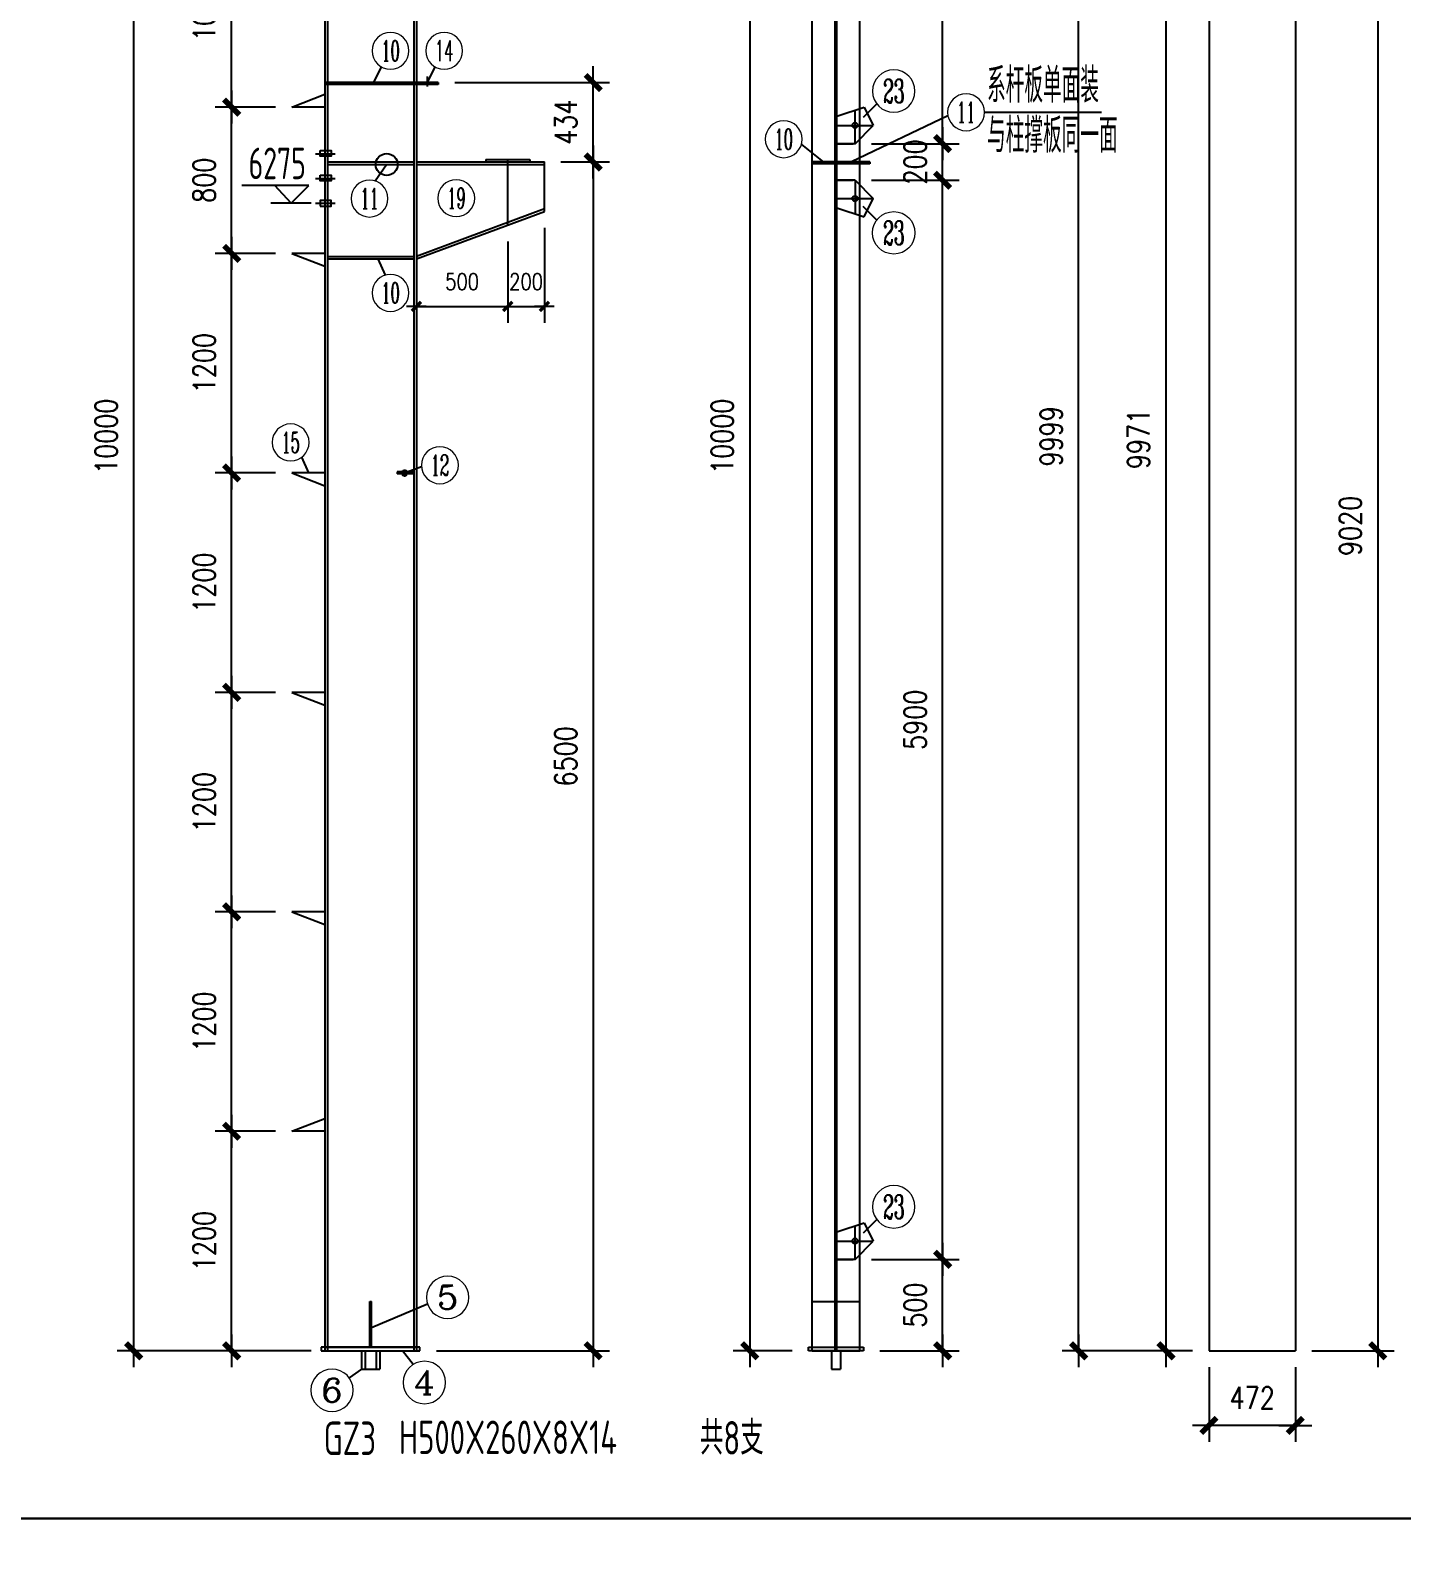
# Model space of a CAD drawing. Header units: millimetres. Extents: x 1471994 to 4527627, y -5186613 to -1927582.
# Drawn here: x 1495145 to 1502645, y -1988163 to -1979899 of the extents above; entities that cross this region are included whole.
import ezdxf
from ezdxf.enums import TextEntityAlignment as Align

# ---------------------------------------------------------------- set-up
doc = ezdxf.new("R2010")
doc.units = ezdxf.units.MM
doc.header["$LTSCALE"] = 1000
doc.header["$PDMODE"] = 34
doc.layers.add('钢架', color=7, linetype='Continuous', lineweight=25)
doc.styles.add('COMPLEX', font='COMPLEX')
doc.styles.add('DIM_FONT', font='simplex.shx', dxfattribs={"width": 0.8, "bigfont": 'hztxt.shx'})
doc.styles.add('hz', font='gbenor.shx', dxfattribs={"width": 0.75, "height": 100, "bigfont": 'gbcbig.shx'})
doc.styles.add('TSSD_Label', font='Tssdeng.shx', dxfattribs={"width": 0.7, "bigfont": 'hztxt.shx'})
doc.dimstyles.new('WGH(1)', dxfattribs={"dimscale": 1.2, "dimtxt": 100, "dimasz": 0.5, "dimexe": 75, "dimexo": 75, "dimgap": 75, "dimtad": 1, "dimdec": 0, "dimzin": 0, "dimdsep": 46, "dimtxsty": 'DIM_FONT', "dimblk1": '_DIMX', "dimblk2": '_DIMX', "dimsah": 1, "dimcen": 0.09, "dimclrd": 3, "dimclre": 3, "dimclrt": 7, "dimadec": 0, "dimazin": 0, "dimtfac": 1, "dimtdec": 0, "dimtix": 1, "dimtmove": 2, "dimatfit": 3, "dimldrblk": '_DIMX', "dimfxl": 1, "dimtolj": 1, "dimtzin": 0, "dimarcsym": 0})

# ---------------------------------------------------------------- blocks, each defined once
blk = doc.blocks.new('_DIMX')
blk.add_line((-150, 0), (150, 0))
at = {"const_width": 50}
blk.add_lwpolyline([(-70, -70), (70, 70)], dxfattribs=at)
blk = doc.blocks.new('*D497')
at = {"color": 3, "lineweight": -2}
for p, q in [((1496680.4, -1977119), (1495620.4, -1977119)), ((1495710.4, -1977119.6), (1495710.4, -1987118.4)), ((1496680.4, -1987119), (1495620.4, -1987119))]:
    blk.add_line(p, q, dxfattribs=at)
at = {"layer": 'Defpoints', "color": 0}
for p in [(1496770.4, -1977119), (1495710.4, -1987119), (1496770.4, -1987119)]:
    blk.add_point(p, dxfattribs=at)
at = {"color": 3, "lineweight": -2, "xscale": 0.6, "yscale": 0.6, "zscale": 0.6}
for p, rotation in [((1495710.4, -1977119), 90), ((1495710.4, -1987119), 270)]:
    blk.add_blockref('_DIMX', p, dxfattribs=dict(at, rotation=rotation))
at = {"color": 7, "insert": (1495560.4, -1982119), "char_height": 120, "attachment_point": 5, "rotation": 90, "style": 'DIM_FONT'}
blk.add_mtext('\\A1;10000', dxfattribs=at)
blk = doc.blocks.new('*D498')
at = {"color": 3, "lineweight": -2}
for p, q in [((1498046.4, -1980619), (1498313.2, -1980619)), ((1498223.2, -1980619.6), (1498223.2, -1987118.4)), ((1497366.4, -1987119), (1498313.2, -1987119))]:
    blk.add_line(p, q, dxfattribs=at)
at = {"layer": 'Defpoints', "color": 0}
for p in [(1497956.4, -1980619), (1497276.4, -1987119), (1498223.2, -1987119)]:
    blk.add_point(p, dxfattribs=at)
at = {"color": 3, "lineweight": -2, "xscale": 0.6, "yscale": 0.6, "zscale": 0.6}
for p, rotation in [((1498223.2, -1980619), 90), ((1498223.2, -1987119), 270)]:
    blk.add_blockref('_DIMX', p, dxfattribs=dict(at, rotation=rotation))
at = {"color": 7, "insert": (1498073.2, -1983869), "char_height": 120, "attachment_point": 5, "rotation": 90, "style": 'DIM_FONT'}
blk.add_mtext('\\A1;6500', dxfattribs=at)
blk = doc.blocks.new('*D499')
at = {"color": 3, "lineweight": -2}
for p, q in [((1496486.4, -1985919), (1496156.3, -1985919)), ((1496246.3, -1987118.4), (1496246.3, -1985919.6)), ((1496486.4, -1987119), (1496156.3, -1987119))]:
    blk.add_line(p, q, dxfattribs=at)
at = {"layer": 'Defpoints', "color": 0}
for p in [(1496246.3, -1985919), (1496576.4, -1985919), (1496576.4, -1987119)]:
    blk.add_point(p, dxfattribs=at)
at = {"color": 3, "lineweight": -2, "xscale": 0.6, "yscale": 0.6, "zscale": 0.6}
for p, rotation in [((1496246.3, -1985919), 90), ((1496246.3, -1987119), 270)]:
    blk.add_blockref('_DIMX', p, dxfattribs=dict(at, rotation=rotation))
at = {"color": 7, "insert": (1496096.3, -1986519), "char_height": 120, "attachment_point": 5, "rotation": 90, "style": 'DIM_FONT'}
blk.add_mtext('\\A1;1200', dxfattribs=at)
blk = doc.blocks.new('*D500')
at = {"color": 3, "lineweight": -2}
for p, q in [((1496486.4, -1984719), (1496156.3, -1984719)), ((1496246.3, -1985918.4), (1496246.3, -1984719.6)), ((1496486.4, -1985919), (1496156.3, -1985919))]:
    blk.add_line(p, q, dxfattribs=at)
at = {"layer": 'Defpoints', "color": 0}
for p in [(1496246.3, -1984719), (1496576.4, -1984719), (1496576.4, -1985919)]:
    blk.add_point(p, dxfattribs=at)
at = {"color": 3, "lineweight": -2, "xscale": 0.6, "yscale": 0.6, "zscale": 0.6}
for p, rotation in [((1496246.3, -1984719), 90), ((1496246.3, -1985919), 270)]:
    blk.add_blockref('_DIMX', p, dxfattribs=dict(at, rotation=rotation))
at = {"color": 7, "insert": (1496096.3, -1985319), "char_height": 120, "attachment_point": 5, "rotation": 90, "style": 'DIM_FONT'}
blk.add_mtext('\\A1;1200', dxfattribs=at)
blk = doc.blocks.new('*D501')
at = {"color": 3, "lineweight": -2}
for p, q in [((1496486.4, -1983519), (1496156.3, -1983519)), ((1496246.3, -1984718.4), (1496246.3, -1983519.6)), ((1496486.4, -1984719), (1496156.3, -1984719))]:
    blk.add_line(p, q, dxfattribs=at)
at = {"layer": 'Defpoints', "color": 0}
for p in [(1496246.3, -1983519), (1496576.4, -1983519), (1496576.4, -1984719)]:
    blk.add_point(p, dxfattribs=at)
at = {"color": 3, "lineweight": -2, "xscale": 0.6, "yscale": 0.6, "zscale": 0.6}
for p, rotation in [((1496246.3, -1983519), 90), ((1496246.3, -1984719), 270)]:
    blk.add_blockref('_DIMX', p, dxfattribs=dict(at, rotation=rotation))
at = {"color": 7, "insert": (1496096.3, -1984119), "char_height": 120, "attachment_point": 5, "rotation": 90, "style": 'DIM_FONT'}
blk.add_mtext('\\A1;1200', dxfattribs=at)
blk = doc.blocks.new('*D502')
at = {"color": 3, "lineweight": -2}
for p, q in [((1496486.4, -1982319), (1496156.3, -1982319)), ((1496246.3, -1983518.4), (1496246.3, -1982319.6)), ((1496486.4, -1983519), (1496156.3, -1983519))]:
    blk.add_line(p, q, dxfattribs=at)
at = {"layer": 'Defpoints', "color": 0}
for p in [(1496246.3, -1982319), (1496576.4, -1982319), (1496576.4, -1983519)]:
    blk.add_point(p, dxfattribs=at)
at = {"color": 3, "lineweight": -2, "xscale": 0.6, "yscale": 0.6, "zscale": 0.6}
for p, rotation in [((1496246.3, -1982319), 90), ((1496246.3, -1983519), 270)]:
    blk.add_blockref('_DIMX', p, dxfattribs=dict(at, rotation=rotation))
at = {"color": 7, "insert": (1496096.3, -1982919), "char_height": 120, "attachment_point": 5, "rotation": 90, "style": 'DIM_FONT'}
blk.add_mtext('\\A1;1200', dxfattribs=at)
blk = doc.blocks.new('*D503')
at = {"color": 3, "lineweight": -2}
for p, q in [((1496486.4, -1981119), (1496156.3, -1981119)), ((1496246.3, -1982318.4), (1496246.3, -1981119.6)), ((1496486.4, -1982319), (1496156.3, -1982319))]:
    blk.add_line(p, q, dxfattribs=at)
at = {"layer": 'Defpoints', "color": 0}
for p in [(1496246.3, -1981119), (1496576.4, -1981119), (1496576.4, -1982319)]:
    blk.add_point(p, dxfattribs=at)
at = {"color": 3, "lineweight": -2, "xscale": 0.6, "yscale": 0.6, "zscale": 0.6}
for p, rotation in [((1496246.3, -1981119), 90), ((1496246.3, -1982319), 270)]:
    blk.add_blockref('_DIMX', p, dxfattribs=dict(at, rotation=rotation))
at = {"color": 7, "insert": (1496096.3, -1981719), "char_height": 120, "attachment_point": 5, "rotation": 90, "style": 'DIM_FONT'}
blk.add_mtext('\\A1;1200', dxfattribs=at)
blk = doc.blocks.new('*D504')
at = {"color": 3, "lineweight": -2}
for p, q in [((1496486.4, -1980319), (1496156.3, -1980319)), ((1496246.3, -1981118.4), (1496246.3, -1980319.6)), ((1496486.4, -1981119), (1496156.3, -1981119))]:
    blk.add_line(p, q, dxfattribs=at)
at = {"layer": 'Defpoints', "color": 0}
for p in [(1496246.3, -1980319), (1496576.4, -1980319), (1496576.4, -1981119)]:
    blk.add_point(p, dxfattribs=at)
at = {"color": 3, "lineweight": -2, "xscale": 0.6, "yscale": 0.6, "zscale": 0.6}
for p, rotation in [((1496246.3, -1980319), 90), ((1496246.3, -1981119), 270)]:
    blk.add_blockref('_DIMX', p, dxfattribs=dict(at, rotation=rotation))
at = {"color": 7, "insert": (1496096.3, -1980719), "char_height": 120, "attachment_point": 5, "rotation": 90, "style": 'DIM_FONT'}
blk.add_mtext('\\A1;800', dxfattribs=at)
blk = doc.blocks.new('*D505')
at = {"color": 3, "lineweight": -2}
for p, q in [((1496486.4, -1979269), (1496156.3, -1979269)), ((1496246.3, -1980318.4), (1496246.3, -1979269.6)), ((1496486.4, -1980319), (1496156.3, -1980319))]:
    blk.add_line(p, q, dxfattribs=at)
at = {"layer": 'Defpoints', "color": 0}
for p in [(1496246.3, -1979269), (1496576.4, -1979269), (1496576.4, -1980319)]:
    blk.add_point(p, dxfattribs=at)
at = {"color": 3, "lineweight": -2, "xscale": 0.6, "yscale": 0.6, "zscale": 0.6}
for p, rotation in [((1496246.3, -1979269), 90), ((1496246.3, -1980319), 270)]:
    blk.add_blockref('_DIMX', p, dxfattribs=dict(at, rotation=rotation))
at = {"color": 7, "insert": (1496096.3, -1979794), "char_height": 120, "attachment_point": 5, "rotation": 90, "style": 'DIM_FONT'}
blk.add_mtext('\\A1;1050', dxfattribs=at)
blk = doc.blocks.new('*D509')
at = {"color": 3, "lineweight": -2}
for p, q in [((1497756.4, -1981053.3), (1497756.4, -1981498.5)), ((1497256.4, -1981239), (1497256.4, -1981498.5)), ((1497256.7, -1981408.5), (1497756, -1981408.5))]:
    blk.add_line(p, q, dxfattribs=at)
at = {"layer": 'Defpoints', "color": 0}
for p in [(1497756.4, -1980963.3), (1497256.4, -1981149), (1497756.4, -1981408.5)]:
    blk.add_point(p, dxfattribs=at)
at = {"color": 3, "lineweight": -2, "xscale": 0.36, "yscale": 0.36, "zscale": 0.36, "rotation": 180}
blk.add_blockref('_DIMX', (1497256.4, -1981408.5), dxfattribs=at)
at = {"color": 3, "lineweight": -2, "xscale": 0.36, "yscale": 0.36, "zscale": 0.36}
blk.add_blockref('_DIMX', (1497756.4, -1981408.5), dxfattribs=at)
at = {"color": 7, "insert": (1497506.4, -1981273.5), "char_height": 90, "attachment_point": 5, "style": 'DIM_FONT'}
blk.add_mtext('\\A1;500', dxfattribs=at)
blk = doc.blocks.new('*D510')
at = {"color": 3, "lineweight": -2}
for p, q in [((1497956.4, -1980979), (1497956.4, -1981498.5)), ((1497756.4, -1981053.3), (1497756.4, -1981498.5)), ((1497756, -1981408.5), (1497755.6, -1981408.5)), ((1497756.4, -1981408.5), (1497956.4, -1981408.5)), ((1497956.7, -1981408.5), (1497957.1, -1981408.5))]:
    blk.add_line(p, q, dxfattribs=at)
at = {"layer": 'Defpoints', "color": 0}
for p in [(1497956.4, -1980889), (1497756.4, -1980963.3), (1497956.4, -1981408.5)]:
    blk.add_point(p, dxfattribs=at)
at = {"color": 3, "lineweight": -2, "xscale": 0.36, "yscale": 0.36, "zscale": 0.36}
blk.add_blockref('_DIMX', (1497756.4, -1981408.5), dxfattribs=at)
at = {"color": 3, "lineweight": -2, "xscale": 0.36, "yscale": 0.36, "zscale": 0.36, "rotation": 180}
blk.add_blockref('_DIMX', (1497956.4, -1981408.5), dxfattribs=at)
at = {"color": 7, "insert": (1497856.4, -1981273.5), "char_height": 90, "attachment_point": 5, "style": 'DIM_FONT'}
blk.add_mtext('\\A1;200', dxfattribs=at)
blk = doc.blocks.new('*D460')
at = {"color": 3, "lineweight": -2}
for p, q in [((1497466.4, -1980185), (1498313.2, -1980185)), ((1498223.2, -1980618.4), (1498223.2, -1980185.6)), ((1498136.4, -1980619), (1498313.2, -1980619))]:
    blk.add_line(p, q, dxfattribs=at)
at = {"layer": 'Defpoints', "color": 0}
for p in [(1497376.4, -1980185), (1498223.2, -1980185), (1498046.4, -1980619)]:
    blk.add_point(p, dxfattribs=at)
at = {"color": 3, "lineweight": -2, "xscale": 0.6, "yscale": 0.6, "zscale": 0.6}
for p, rotation in [((1498223.2, -1980185), 90), ((1498223.2, -1980619), 270)]:
    blk.add_blockref('_DIMX', p, dxfattribs=dict(at, rotation=rotation))
at = {"color": 7, "insert": (1498073.2, -1980402), "char_height": 120, "attachment_point": 5, "rotation": 90, "style": 'DIM_FONT'}
blk.add_mtext('\\A1;434', dxfattribs=at)
blk = doc.blocks.new('轴线标号')
at = {"lineweight": 13}
blk.add_circle((0, 0), 0.5, dxfattribs=at)
at = {"layer": '钢架', "lineweight": 13, "style": 'COMPLEX', "width": 1.041667}
blk.add_attdef('A', text='', height=0.56, dxfattribs=at).set_placement((-0.25, -0.28), (0.25, -0.28), align=Align.FIT)
blk = doc.blocks.new('*D512')
at = {"color": 3, "lineweight": -2}
for p, q in [((1499745.3, -1986619), (1500224.5, -1986619)), ((1500134.5, -1987118.4), (1500134.5, -1986619.6)), ((1499791.3, -1987119), (1500224.5, -1987119))]:
    blk.add_line(p, q, dxfattribs=at)
at = {"layer": 'Defpoints', "color": 0}
for p in [(1499655.3, -1986619), (1500134.5, -1986619), (1499701.3, -1987119)]:
    blk.add_point(p, dxfattribs=at)
at = {"color": 3, "lineweight": -2, "xscale": 0.6, "yscale": 0.6, "zscale": 0.6}
for p, rotation in [((1500134.5, -1986619), 90), ((1500134.5, -1987119), 270)]:
    blk.add_blockref('_DIMX', p, dxfattribs=dict(at, rotation=rotation))
at = {"color": 7, "insert": (1499984.5, -1986869), "char_height": 120, "attachment_point": 5, "rotation": 90, "style": 'DIM_FONT'}
blk.add_mtext('\\A1;500', dxfattribs=at)
blk = doc.blocks.new('*D513')
at = {"color": 3, "lineweight": -2}
for p, q in [((1499745.3, -1980719), (1500224.5, -1980719)), ((1500134.5, -1986618.4), (1500134.5, -1980719.6)), ((1499745.3, -1986619), (1500224.5, -1986619))]:
    blk.add_line(p, q, dxfattribs=at)
at = {"layer": 'Defpoints', "color": 0}
for p in [(1499655.3, -1980719), (1500134.5, -1980719), (1499655.3, -1986619)]:
    blk.add_point(p, dxfattribs=at)
at = {"color": 3, "lineweight": -2, "xscale": 0.6, "yscale": 0.6, "zscale": 0.6}
for p, rotation in [((1500134.5, -1980719), 90), ((1500134.5, -1986619), 270)]:
    blk.add_blockref('_DIMX', p, dxfattribs=dict(at, rotation=rotation))
at = {"color": 7, "insert": (1499984.5, -1983669), "char_height": 120, "attachment_point": 5, "rotation": 90, "style": 'DIM_FONT'}
blk.add_mtext('\\A1;5900', dxfattribs=at)
blk = doc.blocks.new('*D514')
at = {"color": 3, "lineweight": -2}
for p, q in [((1499745.3, -1980519), (1500224.5, -1980519)), ((1500134.5, -1980518.4), (1500134.5, -1980517.8)), ((1500134.5, -1980719), (1500134.5, -1980519)), ((1499745.3, -1980719), (1500224.5, -1980719)), ((1500134.5, -1980719.6), (1500134.5, -1980720.2))]:
    blk.add_line(p, q, dxfattribs=at)
at = {"layer": 'Defpoints', "color": 0}
for p in [(1499655.3, -1980519), (1500134.5, -1980519), (1499655.3, -1980719)]:
    blk.add_point(p, dxfattribs=at)
at = {"color": 3, "lineweight": -2, "xscale": 0.6, "yscale": 0.6, "zscale": 0.6}
for p, rotation in [((1500134.5, -1980519), 270), ((1500134.5, -1980719), 90)]:
    blk.add_blockref('_DIMX', p, dxfattribs=dict(at, rotation=rotation))
at = {"color": 7, "insert": (1499984.5, -1980619), "char_height": 120, "attachment_point": 5, "rotation": 90, "style": 'DIM_FONT'}
blk.add_mtext('\\A1;200', dxfattribs=at)
blk = doc.blocks.new('*D461')
at = {"color": 3, "lineweight": -2}
for p, q in [((1499745.3, -1978018.9), (1500224.5, -1978018.9)), ((1500134.5, -1980518.4), (1500134.5, -1978019.5)), ((1499835.3, -1980519), (1500224.5, -1980519))]:
    blk.add_line(p, q, dxfattribs=at)
at = {"layer": 'Defpoints', "color": 0}
for p in [(1499655.3, -1978018.9), (1500134.5, -1978018.9), (1499745.3, -1980519)]:
    blk.add_point(p, dxfattribs=at)
at = {"color": 3, "lineweight": -2, "xscale": 0.6, "yscale": 0.6, "zscale": 0.6}
for p, rotation in [((1500134.5, -1978018.9), 90), ((1500134.5, -1980519), 270)]:
    blk.add_blockref('_DIMX', p, dxfattribs=dict(at, rotation=rotation))
at = {"color": 7, "insert": (1499984.5, -1979269), "char_height": 120, "attachment_point": 5, "rotation": 90, "style": 'DIM_FONT'}
blk.add_mtext('\\A1;2500', dxfattribs=at)
blk = doc.blocks.new('*D515')
at = {"color": 3, "lineweight": -2}
for p, q in [((1501591.4, -1987209), (1501591.4, -1987616.9)), ((1502063.4, -1987209), (1502063.4, -1987616.9)), ((1502062.8, -1987526.9), (1501592, -1987526.9))]:
    blk.add_line(p, q, dxfattribs=at)
at = {"layer": 'Defpoints', "color": 0}
for p in [(1501591.4, -1987119), (1502063.4, -1987119), (1501591.4, -1987526.9)]:
    blk.add_point(p, dxfattribs=at)
at = {"color": 3, "lineweight": -2, "xscale": 0.6, "yscale": 0.6, "zscale": 0.6, "rotation": 180}
blk.add_blockref('_DIMX', (1501591.4, -1987526.9), dxfattribs=at)
at = {"color": 3, "lineweight": -2, "xscale": 0.6, "yscale": 0.6, "zscale": 0.6}
blk.add_blockref('_DIMX', (1502063.4, -1987526.9), dxfattribs=at)
at = {"color": 7, "insert": (1501827.4, -1987376.9), "char_height": 120, "attachment_point": 5, "style": 'DIM_FONT'}
blk.add_mtext('\\A1;472', dxfattribs=at)
blk = doc.blocks.new('*D517')
at = {"color": 3, "lineweight": -2}
for p, q in [((1501501.4, -1977148.2), (1501265.8, -1977148.2)), ((1501355.8, -1977148.8), (1501355.8, -1987118.4)), ((1501501.4, -1987119), (1501265.8, -1987119))]:
    blk.add_line(p, q, dxfattribs=at)
at = {"layer": 'Defpoints', "color": 0}
for p in [(1501591.4, -1977148.2), (1501355.8, -1987119), (1501591.4, -1987119)]:
    blk.add_point(p, dxfattribs=at)
at = {"color": 3, "lineweight": -2, "xscale": 0.6, "yscale": 0.6, "zscale": 0.6}
for p, rotation in [((1501355.8, -1977148.2), 90), ((1501355.8, -1987119), 270)]:
    blk.add_blockref('_DIMX', p, dxfattribs=dict(at, rotation=rotation))
at = {"color": 7, "insert": (1501205.8, -1982133.6), "char_height": 120, "attachment_point": 5, "rotation": 90, "style": 'DIM_FONT'}
blk.add_mtext('\\A1;9971', dxfattribs=at)
blk = doc.blocks.new('*D518')
at = {"color": 3, "lineweight": -2}
for p, q in [((1501501.4, -1977119.9), (1500788.4, -1977119.9)), ((1500878.4, -1987118.4), (1500878.4, -1977120.5)), ((1501501.4, -1987119), (1500788.4, -1987119))]:
    blk.add_line(p, q, dxfattribs=at)
at = {"layer": 'Defpoints', "color": 0}
for p in [(1500878.4, -1977119.9), (1501591.4, -1977119.9), (1501591.4, -1987119)]:
    blk.add_point(p, dxfattribs=at)
at = {"color": 3, "lineweight": -2, "xscale": 0.6, "yscale": 0.6, "zscale": 0.6}
for p, rotation in [((1500878.4, -1977119.9), 90), ((1500878.4, -1987119), 270)]:
    blk.add_blockref('_DIMX', p, dxfattribs=dict(at, rotation=rotation))
at = {"color": 7, "insert": (1500728.4, -1982119.4), "char_height": 120, "attachment_point": 5, "rotation": 90, "style": 'DIM_FONT'}
blk.add_mtext('\\A1;9999', dxfattribs=at)
blk = doc.blocks.new('*D520')
at = {"color": 3, "lineweight": -2}
for p, q in [((1502153.4, -1978098.7), (1502604.1, -1978098.7)), ((1502514.1, -1978099.3), (1502514.1, -1987118.4)), ((1502153.4, -1987119), (1502604.1, -1987119))]:
    blk.add_line(p, q, dxfattribs=at)
at = {"layer": 'Defpoints', "color": 0}
for p in [(1502063.4, -1978098.7), (1502063.4, -1987119), (1502514.1, -1987119)]:
    blk.add_point(p, dxfattribs=at)
at = {"color": 3, "lineweight": -2, "xscale": 0.6, "yscale": 0.6, "zscale": 0.6}
for p, rotation in [((1502514.1, -1978098.7), 90), ((1502514.1, -1987119), 270)]:
    blk.add_blockref('_DIMX', p, dxfattribs=dict(at, rotation=rotation))
at = {"color": 7, "insert": (1502364.1, -1982608.8), "char_height": 120, "attachment_point": 5, "rotation": 90, "style": 'DIM_FONT'}
blk.add_mtext('\\A1;9020', dxfattribs=at)
blk = doc.blocks.new('*D545')
at = {"color": 3, "lineweight": -2}
for p, q in [((1499331.3, -1977119), (1498989.4, -1977119)), ((1499079.4, -1977119.6), (1499079.4, -1987118.4)), ((1499311.3, -1987119), (1498989.4, -1987119))]:
    blk.add_line(p, q, dxfattribs=at)
at = {"layer": 'Defpoints', "color": 0}
for p in [(1499421.3, -1977119), (1499079.4, -1987119), (1499401.3, -1987119)]:
    blk.add_point(p, dxfattribs=at)
at = {"color": 3, "lineweight": -2, "xscale": 0.6, "yscale": 0.6, "zscale": 0.6}
for p, rotation in [((1499079.4, -1977119), 90), ((1499079.4, -1987119), 270)]:
    blk.add_blockref('_DIMX', p, dxfattribs=dict(at, rotation=rotation))
at = {"color": 7, "insert": (1498929.4, -1982119), "char_height": 120, "attachment_point": 5, "rotation": 90, "style": 'DIM_FONT'}
blk.add_mtext('\\A1;10000', dxfattribs=at)

msp = doc.modelspace()

# ---------------------------------------------------------------- linework, layer by layer
for p, q in [((1496756.4, -1977119), (1496756.4, -1987119)), ((1496770.4, -1977119), (1496770.4, -1987119)), ((1497242.4, -1977119), (1497242.4, -1987119)), ((1499421.3, -1987119), (1499421.3, -1977119)), ((1499547.3, -1987119), (1499547.3, -1977119)), ((1499555.3, -1987119), (1499555.3, -1977119)), ((1499681.3, -1987119), (1499681.3, -1977119)), ((1501591.4, -1977119.9), (1501591.4, -1987119)), ((1502063.4, -1977139), (1502063.4, -1987119)), ((1497256.4, -1978078.7), (1497256.4, -1987119)), ((1497064.8, -1980098.7), (1497023, -1980185)), ((1497358.2, -1980098.7), (1497316.4, -1980185)), ((1497376.4, -1980185), (1496756.4, -1980185)), ((1497376.4, -1980195), (1496756.4, -1980195)), ((1497256.4, -1980185), (1497376.4, -1980185)), ((1497376.4, -1980195), (1497256.4, -1980195)), ((1497316.4, -1980185), (1497281.4, -1980185)), ((1497316.4, -1980152.4), (1497316.4, -1980206.8)), ((1497376.4, -1980185), (1497376.4, -1980195)), ((1496576.4, -1980319), (1496756.4, -1980249)), ((1496756.4, -1980319), (1496576.4, -1980319)), ((1499555.3, -1980369), (1499705.3, -1980319)), ((1500163.5, -1980366.6), (1499637, -1980619)), ((1499655.3, -1980519), (1499655.3, -1980335.7)), ((1499772.8, -1980302.5), (1499699.2, -1980375.9)), ((1499705.3, -1980319), (1499755.3, -1980419)), ((1500366, -1980346.4), (1501002.8, -1980346.4)), ((1499555.3, -1980419), (1499755.3, -1980419)), ((1499655.3, -1980519), (1499755.3, -1980419)), ((1499362.1, -1980523), (1499480.8, -1980619)), ((1499555.3, -1980519), (1499635.3, -1980519)), ((1499640.3, -1980519), (1499555.3, -1980519)), ((1499555.3, -1980519), (1499645.3, -1980519)), ((1499645.3, -1980519), (1499555.3, -1980519)), ((1499555.3, -1980519), (1499645.3, -1980519)), ((1499555.3, -1980519), (1499610.3, -1980519)), ((1499655.3, -1980519), (1499555.3, -1980519)), ((1496770.4, -1980619), (1497242.4, -1980619)), ((1497256.4, -1980619), (1497956.4, -1980619)), ((1497636.4, -1980605), (1497876.4, -1980605)), ((1497636.4, -1980605), (1497636.4, -1980619)), ((1497756.4, -1980963.3), (1497756.4, -1980605)), ((1497876.4, -1980605), (1497876.4, -1980619)), ((1497956.4, -1980889), (1497956.4, -1980619)), ((1499736.3, -1980619), (1499421.3, -1980619)), ((1499736.3, -1980629), (1499421.3, -1980629)), ((1499736.3, -1980619), (1499736.3, -1980629)), ((1496770.4, -1980633), (1497242.4, -1980633)), ((1497031.7, -1980723.1), (1497094, -1980633)), ((1497256.4, -1980633), (1497956.4, -1980633)), ((1496668.2, -1980748), (1496302.3, -1980748)), ((1496572.2, -1980844.1), (1496482.9, -1980748)), ((1496572.2, -1980844.1), (1496668.2, -1980748)), ((1499555.3, -1980719), (1499635.3, -1980719)), ((1499640.3, -1980719), (1499555.3, -1980719)), ((1499555.3, -1980719), (1499645.3, -1980719)), ((1499645.3, -1980719), (1499555.3, -1980719)), ((1499555.3, -1980719), (1499645.3, -1980719)), ((1499555.3, -1980719), (1499610.3, -1980719)), ((1499655.3, -1980719), (1499555.3, -1980719)), ((1499655.3, -1980719), (1499655.3, -1980902.4)), ((1499655.3, -1980719), (1499755.3, -1980819)), ((1496681.1, -1980844.1), (1496461, -1980844.1)), ((1497256.4, -1981134.1), (1497956.4, -1980874.1)), ((1499555.3, -1980819), (1499755.3, -1980819)), ((1499555.3, -1980869), (1499705.3, -1980919)), ((1499772.8, -1980935.6), (1499699.2, -1980862.1)), ((1499705.3, -1980919), (1499755.3, -1980819)), ((1497256.4, -1981149), (1497956.4, -1980889)), ((1496756.4, -1981119), (1496576.4, -1981119)), ((1496576.4, -1981119), (1496756.4, -1981189)), ((1496770.4, -1981135), (1497242.4, -1981135)), ((1496770.4, -1981149), (1497242.4, -1981149)), ((1497087, -1981238.1), (1497048.3, -1981149)), ((1496628.5, -1982233.7), (1496666.4, -1982319)), ((1496756.4, -1982319), (1496576.4, -1982319)), ((1496576.4, -1982319), (1496756.4, -1982389)), ((1497242.4, -1982314), (1497152.4, -1982314)), ((1497152.4, -1982314), (1497152.4, -1982319)), ((1497152.4, -1982314), (1497152.4, -1982324)), ((1497242.4, -1982319), (1497152.4, -1982319)), ((1497242.4, -1982324), (1497152.4, -1982324)), ((1497285, -1982286.7), (1497192.4, -1982320.2)), ((1497192.4, -1982300.6), (1497192.4, -1982339.9)), ((1496756.4, -1983519), (1496576.4, -1983519)), ((1496576.4, -1983519), (1496756.4, -1983589)), ((1496756.4, -1984719), (1496576.4, -1984719)), ((1496576.4, -1984719), (1496756.4, -1984789)), ((1496576.4, -1985919), (1496756.4, -1985849)), ((1496756.4, -1985919), (1496576.4, -1985919)), ((1499772.8, -1986402.5), (1499699.2, -1986475.9)), ((1499555.3, -1986469), (1499705.3, -1986419)), ((1499655.3, -1986619), (1499655.3, -1986435.7)), ((1499705.3, -1986419), (1499755.3, -1986519)), ((1499555.3, -1986519), (1499755.3, -1986519)), ((1499655.3, -1986619), (1499755.3, -1986519)), ((1499555.3, -1986619), (1499635.3, -1986619)), ((1499640.3, -1986619), (1499555.3, -1986619)), ((1499555.3, -1986619), (1499645.3, -1986619)), ((1499645.3, -1986619), (1499555.3, -1986619)), ((1499555.3, -1986619), (1499645.3, -1986619)), ((1499555.3, -1986619), (1499610.3, -1986619)), ((1499655.3, -1986619), (1499555.3, -1986619)), ((1497001.4, -1987099), (1497001.4, -1986849)), ((1497001.4, -1986849), (1497011.4, -1986849)), ((1497011.4, -1987099), (1497011.4, -1986849)), ((1497317.6, -1986863.8), (1497011.4, -1986992.6)), ((1499421.3, -1986849), (1499681.3, -1986849)), ((1496756.4, -1987099), (1496736.4, -1987099)), ((1496736.4, -1987099), (1496736.4, -1987119)), ((1497276.4, -1987099), (1496736.4, -1987099)), ((1496736.4, -1987119), (1497276.4, -1987119)), ((1496756.4, -1987099), (1497256.4, -1987099)), ((1496756.4, -1987119), (1497256.4, -1987119)), ((1496956.4, -1987119), (1496956.4, -1987219)), ((1496976.4, -1987119), (1496976.4, -1987219)), ((1497036.4, -1987119), (1497036.4, -1987219)), ((1497056.4, -1987119), (1497056.4, -1987219)), ((1497238.7, -1987194.2), (1497181.2, -1987119)), ((1497276.4, -1987119), (1497276.4, -1987099)), ((1499401.3, -1987119), (1499401.3, -1987099)), ((1499401.3, -1987099), (1499701.3, -1987099)), ((1499421.3, -1987119), (1499401.3, -1987119)), ((1499701.3, -1987119), (1499401.3, -1987119)), ((1499421.3, -1987099), (1499681.3, -1987099)), ((1499421.3, -1987119), (1499681.3, -1987119)), ((1499526.3, -1987119), (1499526.3, -1987219)), ((1499576.3, -1987119), (1499576.3, -1987219)), ((1499701.3, -1987099), (1499701.3, -1987119)), ((1501591.4, -1987119), (1502063.4, -1987119)), ((1496956.4, -1987219), (1496889.6, -1987267)), ((1496956.4, -1987219), (1497056.4, -1987219)), ((1499526.3, -1987219), (1499576.3, -1987219))]:
    msp.add_line(p, q)
at = {"color": 2}
for p, q in [((1499551.3, -1987119), (1499551.3, -1977119)), ((1496704.1, -1980574), (1496812.4, -1980574)), ((1496704.1, -1980709), (1496812.4, -1980709)), ((1496704.1, -1980843.7), (1496812.4, -1980843.7))]:
    msp.add_line(p, q, dxfattribs=at)
for points in [[(1494808, -1975327), (1509959.5, -1975327), (1509959.5, -1988036.7), (1494808, -1988036.7)], [(1497183.4, -1982305.4), (1497200.3, -1982305.4), (1497200.3, -1982333.8), (1497183.4, -1982333.8)], [(1494808, -1988036.7), (1509959.5, -1988036.7), (1509959.5, -2000746.3), (1494808, -2000746.3)]]:
    msp.add_lwpolyline(points, close=True)
for points in [[(1496731, -1980557), (1496790.9, -1980557), (1496790.9, -1980587.8), (1496731, -1980587.8)], [(1496731, -1980692), (1496790.9, -1980692), (1496790.9, -1980722.8), (1496731, -1980722.8)], [(1496731, -1980860.8), (1496790.9, -1980860.8), (1496790.9, -1980830), (1496731, -1980830)]]:
    msp.add_lwpolyline(points, close=True, dxfattribs=at)
for centre, radius in [((1499655.3, -1980419), 15), ((1497094, -1980633), 60), ((1499655.3, -1980819), 15), ((1499655.3, -1986519), 15)]:
    msp.add_circle(centre, radius)

# ---------------------------------------------------------------- block references
ref = msp.add_blockref('轴线标号', (1497115.1, -1980011.2), dxfattribs=dict(xscale=-201.8218843135983, yscale=201.8218843135983, zscale=201.8218843136332))
ref.add_attrib('A', '10', dxfattribs={"layer": '钢架', "lineweight": 13, "height": 113.02, "style": 'COMPLEX', "width": 0.646552}).set_placement((1497064.6, -1980067.7), (1497165.6, -1980067.7), align=Align.FIT)
ref = msp.add_blockref('轴线标号', (1497408.5, -1980011.2), dxfattribs=dict(xscale=-201.8218843135983, yscale=201.8218843135983, zscale=201.8218843136332))
ref.add_attrib('A', '14', dxfattribs={"layer": '钢架', "lineweight": 13, "height": 113.02, "style": 'COMPLEX', "width": 0.604839}).set_placement((1497358, -1980067.7), (1497458.9, -1980067.7), align=Align.FIT)
ref = msp.add_blockref('轴线标号', (1499867.3, -1980231.6), dxfattribs=dict(xscale=-232.0951669606147, yscale=232.0951669606147, zscale=232.0951669606781))
ref.add_attrib('A', '23', dxfattribs={"layer": '钢架', "lineweight": 13, "height": 129.97, "style": 'COMPLEX', "width": 0.551471}).set_placement((1499809.3, -1980296.6), (1499925.4, -1980296.6), align=Align.FIT)
ref = msp.add_blockref('轴线标号', (1500262.6, -1980347.6), dxfattribs=dict(xscale=-201.8218843135983, yscale=201.8218843135983, zscale=201.8218843136332))
ref.add_attrib('A', '11', dxfattribs={"layer": '钢架', "lineweight": 13, "height": 113.02, "style": 'COMPLEX', "width": 0.78125}).set_placement((1500212.2, -1980404.1), (1500313.1, -1980404.1), align=Align.FIT)
ref = msp.add_blockref('轴线标号', (1499265.3, -1980494.7), dxfattribs=dict(xscale=-201.8218843135983, yscale=201.8218843135983, zscale=201.8218843136332))
ref.add_attrib('A', '10', dxfattribs={"layer": '钢架', "lineweight": 13, "height": 113.02, "style": 'COMPLEX', "width": 0.646552}).set_placement((1499214.8, -1980551.2), (1499315.7, -1980551.2), align=Align.FIT)
ref = msp.add_blockref('轴线标号', (1497000.4, -1980819.1), dxfattribs=dict(xscale=-201.8218843135983, yscale=201.8218843135983, zscale=201.8218843136332))
ref.add_attrib('A', '11', dxfattribs={"layer": '钢架', "lineweight": 13, "height": 113.02, "style": 'COMPLEX', "width": 0.78125}).set_placement((1496949.9, -1980875.6), (1497050.8, -1980875.6), align=Align.FIT)
ref = msp.add_blockref('轴线标号', (1497474.8, -1980817.1), dxfattribs=dict(xscale=-201.8218843135983, yscale=201.8218843135983, zscale=201.8218843136332))
ref.add_attrib('A', '19', dxfattribs={"layer": '钢架', "lineweight": 13, "height": 113.02, "style": 'COMPLEX', "width": 0.646552}).set_placement((1497424.4, -1980873.6), (1497525.3, -1980873.6), align=Align.FIT)
ref = msp.add_blockref('轴线标号', (1499867.3, -1981006.4), dxfattribs=dict(xscale=232.0951669606147, yscale=232.0951669607311, zscale=232.0951669606781, rotation=180))
ref.add_attrib('A', '23', dxfattribs={"layer": '钢架', "lineweight": 13, "height": 129.97, "style": 'COMPLEX', "width": 0.551471}).set_placement((1499809.3, -1981071.4), (1499925.4, -1981071.4), align=Align.FIT)
ref = msp.add_blockref('轴线标号', (1497115.1, -1981335.1), dxfattribs=dict(xscale=-201.8218843135983, yscale=201.8218843135983, zscale=201.8218843136332))
ref.add_attrib('A', '10', dxfattribs={"layer": '钢架', "lineweight": 13, "height": 113.02, "style": 'COMPLEX', "width": 0.646552}).set_placement((1497064.6, -1981391.6), (1497165.6, -1981391.6), align=Align.FIT)
ref = msp.add_blockref('轴线标号', (1496569.1, -1982152.2), dxfattribs=dict(xscale=-201.8218843135983, yscale=201.8218843135983, zscale=201.8218843136332))
ref.add_attrib('A', '15', dxfattribs={"layer": '钢架', "lineweight": 13, "height": 113.02, "style": 'COMPLEX', "width": 0.646552}).set_placement((1496518.6, -1982208.7), (1496619.5, -1982208.7), align=Align.FIT)
ref = msp.add_blockref('轴线标号', (1497385.5, -1982277.3), dxfattribs=dict(xscale=-201.8218843135983, yscale=201.8218843135983, zscale=201.8218843136332))
ref.add_attrib('A', '12', dxfattribs={"layer": '钢架', "lineweight": 13, "height": 113.02, "style": 'COMPLEX', "width": 0.646552}).set_placement((1497335, -1982333.8), (1497436, -1982333.8), align=Align.FIT)
ref = msp.add_blockref('轴线标号', (1499867.3, -1986331.6), dxfattribs=dict(xscale=-232.0951669606147, yscale=232.0951669606147, zscale=232.0951669606781))
ref.add_attrib('A', '23', dxfattribs={"layer": '钢架', "lineweight": 13, "height": 129.97, "style": 'COMPLEX', "width": 0.551471}).set_placement((1499809.3, -1986396.6), (1499925.4, -1986396.6), align=Align.FIT)
ref = msp.add_blockref('轴线标号', (1497427.6, -1986826.8), dxfattribs=dict(xscale=-232.0951669606147, yscale=232.0951669606147, zscale=232.0951669606781))
ref.add_attrib('A', '5', dxfattribs={"layer": '钢架', "lineweight": 13, "height": 130, "style": 'COMPLEX', "width": 1.339286}).set_placement((1497369.6, -1986891.8), (1497485.6, -1986891.8), align=Align.FIT)
ref = msp.add_blockref('轴线标号', (1496795.4, -1987334.8), dxfattribs=dict(xscale=-232.0951669606147, yscale=232.0951669606147, zscale=232.0951669606781))
ref.add_attrib('A', '6', dxfattribs={"layer": '钢架', "lineweight": 13, "height": 130, "style": 'COMPLEX', "width": 1.339286}).set_placement((1496737.3, -1987399.8), (1496853.4, -1987399.8), align=Align.FIT)
ref = msp.add_blockref('轴线标号', (1497300.6, -1987292.4), dxfattribs=dict(xscale=-232.0951669606147, yscale=232.0951669606147, zscale=232.0951669606781))
ref.add_attrib('A', '4', dxfattribs={"layer": '钢架', "lineweight": 13, "height": 130, "style": 'COMPLEX', "width": 1.171875}).set_placement((1497242.6, -1987357.4), (1497358.7, -1987357.4), align=Align.FIT)

# ---------------------------------------------------------------- texts
at = {"color": 0, "style": 'TSSD_Label', "width": 0.7}
for s, height, p in [('共8支', 182.89, (1498807.5, -1987686.4)), ('GZ3', 182.89, (1496749.9, -1987689)), ('H500X260X8X14', 182.892, (1497160.7, -1987683.2))]:
    msp.add_text(s, height=height, dxfattribs=at).set_placement(p)
at = {"layer": '钢架', "lineweight": 13, "attachment_point": 1, "style": 'hz'}
for s, insert, char_height, width in [('系杆板单面装', (1500377.6, -1980105.5), 188.86, 774.007), ('与柱撑板同一面', (1500377.6, -1980379.2), 188.86, 774.007), ('6275', (1496339.1, -1980540.3), 172.8, 1180.292)]:
    msp.add_mtext(s, dxfattribs=dict(at, insert=insert, char_height=char_height, width=width))

# ---------------------------------------------------------------- dimensions: what is measured, and where the dimension line sits
for base, p1, p2, picture, middle in [((1495710.4, -1987119), (1496770.4, -1977119), (1496770.4, -1987119), '*D497', (1495560.4, -1982119)), ((1499079.4, -1987119), (1499421.3, -1977119), (1499401.3, -1987119), '*D545', (1498929.4, -1982119)), ((1500878.4, -1977119.9), (1501591.4, -1987119), (1501591.4, -1977119.9), '*D518', (1500728.4, -1982119.4)), ((1501355.8, -1987119), (1501591.4, -1977148.2), (1501591.4, -1987119), '*D517', (1501205.8, -1982133.6)), ((1500134.5, -1978018.9), (1499745.3, -1980519), (1499655.3, -1978018.9), '*D461', (1499984.5, -1979269)), ((1502514.1, -1987119), (1502063.4, -1978098.7), (1502063.4, -1987119), '*D520', (1502364.1, -1982608.8)), ((1496246.3, -1979269), (1496576.4, -1980319), (1496576.4, -1979269), '*D505', (1496096.3, -1979794)), ((1498223.2, -1980185), (1498046.4, -1980619), (1497376.4, -1980185), '*D460', (1498073.2, -1980402)), ((1496246.3, -1980319), (1496576.4, -1981119), (1496576.4, -1980319), '*D504', (1496096.3, -1980719)), ((1500134.5, -1980519), (1499655.3, -1980719), (1499655.3, -1980519), '*D514', (1499984.5, -1980619)), ((1498223.2, -1987119), (1497956.4, -1980619), (1497276.4, -1987119), '*D498', (1498073.2, -1983869)), ((1500134.5, -1980719), (1499655.3, -1986619), (1499655.3, -1980719), '*D513', (1499984.5, -1983669)), ((1496246.3, -1981119), (1496576.4, -1982319), (1496576.4, -1981119), '*D503', (1496096.3, -1981719)), ((1496246.3, -1982319), (1496576.4, -1983519), (1496576.4, -1982319), '*D502', (1496096.3, -1982919)), ((1496246.3, -1983519), (1496576.4, -1984719), (1496576.4, -1983519), '*D501', (1496096.3, -1984119)), ((1496246.3, -1984719), (1496576.4, -1985919), (1496576.4, -1984719), '*D500', (1496096.3, -1985319)), ((1496246.3, -1985919), (1496576.4, -1987119), (1496576.4, -1985919), '*D499', (1496096.3, -1986519)), ((1500134.5, -1986619), (1499701.3, -1987119), (1499655.3, -1986619), '*D512', (1499984.5, -1986869))]:
    dim = msp.add_linear_dim(base=base, p1=p1, p2=p2, angle=90, dimstyle='WGH(1)')
    dim.commit()
    dim.dimension.update_dxf_attribs({"geometry": picture, "text_midpoint": middle})
for base, p1, p2, picture, middle in [((1497956.4, -1981408.5), (1497756.4, -1980963.3), (1497956.4, -1980889), '*D510', (1497856.4, -1981273.5)), ((1497756.4, -1981408.5), (1497256.4, -1981149), (1497756.4, -1980963.3), '*D509', (1497506.4, -1981273.5))]:
    dim = msp.add_linear_dim(base=base, p1=p1, p2=p2, dimstyle='WGH(1)', override={"dimtxt": 75, "dimasz": 0.3})
    dim.commit()
    dim.dimension.update_dxf_attribs({"geometry": picture, "text_midpoint": middle})
dim = msp.add_linear_dim(base=(1501591.4, -1987526.9), p1=(1502063.4, -1987119), p2=(1501591.4, -1987119), dimstyle='WGH(1)')
dim.commit()
dim.dimension.update_dxf_attribs({"geometry": '*D515', "text_midpoint": (1501827.4, -1987376.9)})

doc.saveas('drawing.dxf')
